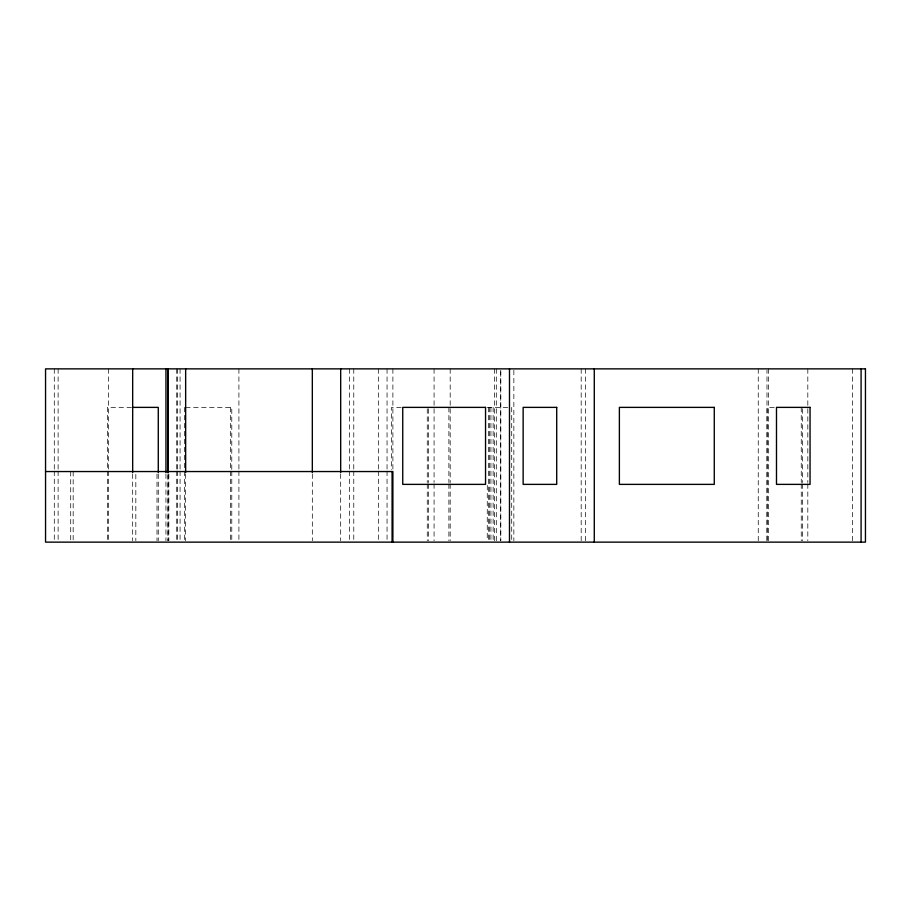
<?xml version="1.0" encoding="UTF-8"?>
<svg xmlns="http://www.w3.org/2000/svg" width="911" height="911" viewBox="0 0 911 911"><rect width="100%" height="100%" fill="white"/><g stroke="black" fill="none" stroke-linecap="round" stroke-linejoin="round"><path stroke-width="0.68" stroke-dasharray="4.55 3.42" d="M500.754 370.287L500.754 540.713L500.754 368.864M766.971 540.713L766.982 370.287M131.48 407.376L107.373 407.376L107.373 469.791M185.65 407.376L231.781 407.376L231.781 469.791M401.204 407.376L391.605 407.376L391.605 469.791M487.248 407.376L508.167 407.376M774.248 407.376L767.142 407.376L767.142 540.713M852.354 368.864L852.354 540.713M807.818 368.864L807.818 482.488M807.818 483.9L807.818 540.713M802.545 408.788L802.545 482.557M802.545 483.969L802.545 540.713M801.259 407.376L801.259 482.557M801.259 483.969L801.259 540.713M768.428 368.864L768.428 540.713M758.248 368.864L758.248 540.713M585.557 368.864L585.557 540.713M581.184 368.864L581.184 540.713M513.85 370.287L513.85 540.713M511.709 407.376L511.709 540.713M496.301 368.864L496.301 540.713M494.491 368.864L494.491 540.713M493.147 407.376L493.147 540.713M490.927 407.376L490.927 540.713M489.48 407.376L489.48 540.713M488.558 407.376L488.558 540.713M487.271 485.392L487.248 540.713M450.182 368.864L450.182 482.557M450.182 483.9L450.182 540.713M448.895 407.376L448.895 482.557M448.895 483.969L448.895 540.713M434.069 368.864L434.069 482.488M434.069 483.9L434.069 540.713M428.557 408.788L428.557 482.557M428.557 483.969L428.557 540.713M427.27 408.788L427.27 482.557M427.27 483.969L427.27 540.713M392.892 368.864L392.892 469.791M387.05 368.864L387.05 469.7M387.05 471.124L387.05 540.713M378.327 368.864L378.327 469.7M378.327 471.124L378.327 540.713M353.775 368.864L353.775 469.7M353.775 471.124L353.775 540.713M349.414 368.864L349.414 469.7M349.414 471.124L349.414 540.713M340.68 473.959L340.68 540.713M312.325 473.959L312.325 540.713M238.91 368.864L238.91 469.7M238.91 471.124L238.91 540.713M231.781 471.203L231.781 540.713M230.494 407.376L230.494 469.791M230.494 471.203L230.494 540.713M185.65 473.959L185.65 540.713M184.364 407.376L184.364 469.791M184.364 471.203L184.364 540.713M180.071 368.864L180.071 469.7M180.071 471.124L180.071 540.713M177.577 368.864L177.577 469.7M177.577 471.124L177.577 540.713M176.723 368.864L176.723 469.7M176.723 471.124L176.723 540.713M168.842 473.959L168.842 540.713M165.95 473.959L165.95 540.713M158.275 474.039L158.275 540.713M156.999 474.039L156.999 540.713M135.83 474.369L135.83 540.724M132.676 473.959L132.676 540.713M108.66 368.864L108.66 469.791M108.66 471.124L108.66 540.713M107.373 471.203L107.373 540.713M73.165 471.545L73.165 540.724M70.716 471.545L70.716 540.724M58.122 368.864L58.122 469.7M58.122 471.124L58.122 540.713M54.284 368.864L54.284 469.7M54.284 471.124L54.284 540.713M167.988 473.959L167.988 540.713L167.988 473.959"/><path stroke-width="1.37" d="M132.767 407.376L158.275 407.376L158.275 472.627M45.55 471.545L392.88 471.545L392.88 542.136M861.089 368.864L861.089 542.136M594.279 368.864L594.279 542.136M509.488 368.864L509.488 542.136M392.094 471.545L392.094 542.136M340.68 368.864L340.68 472.547M312.325 368.864L312.325 472.547M185.65 368.864L185.65 472.547M165.95 368.864L165.95 472.547M132.676 368.864L132.676 472.547M167.988 368.864L167.988 472.547L167.988 368.864M865.45 368.864L45.55 368.864L45.55 542.136L865.45 542.136L865.45 368.864M485.54 407.376L402.742 407.376L402.742 484.379L485.54 484.379L485.54 407.376M556.712 407.376L523.142 407.376L523.142 484.379L556.712 484.379L556.712 407.376M714.27 407.376L619.378 407.376L619.378 484.379L714.27 484.379L714.27 407.376M810.061 407.376L776.491 407.376L776.491 484.379L810.061 484.379L810.061 407.376"/></g></svg>
